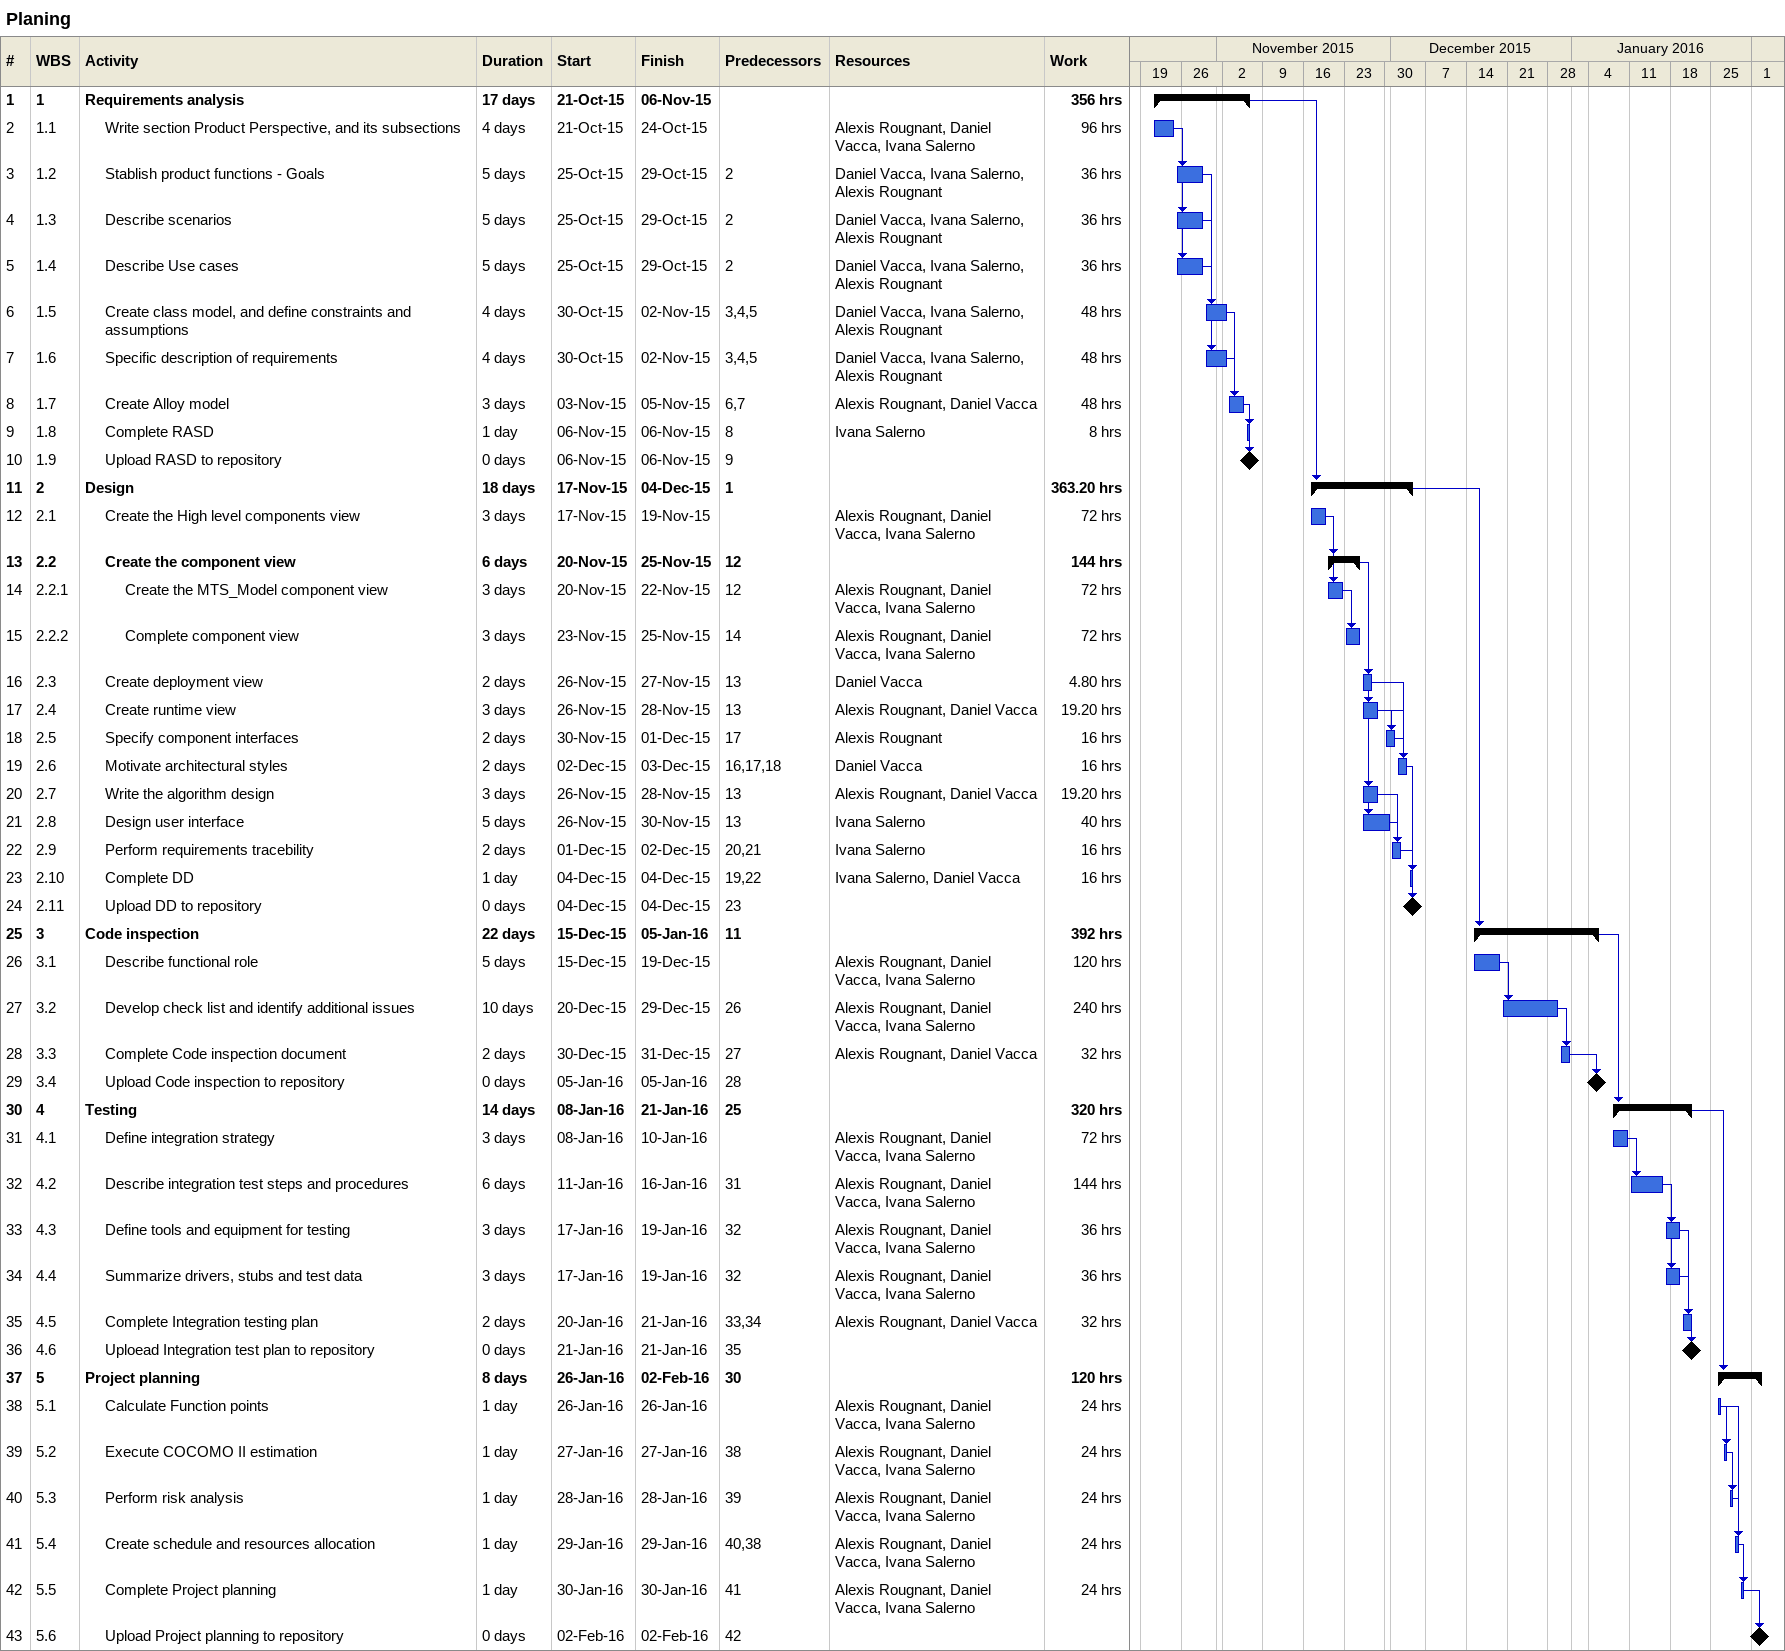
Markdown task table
Planing

| ID | WBS | Task | Duration | Start | Finish | Predecessors | Resources | Work (h) |
|---|---|---|---|---|---|---|---|---|
| 1 | 1 | **Requirements analysis** | 17d | 2015-10-21 | 2015-11-06 |  |  | 356 |
| 2 | 1.1 | Write section Product Perspective, and its subsections | 4d | 2015-10-21 | 2015-10-24 |  | Alexis Rougnant, Daniel Vacca, Ivana Salerno | 96 |
| 3 | 1.2 | Stablish product functions - Goals | 5d | 2015-10-25 | 2015-10-29 | 2 | Daniel Vacca, Ivana Salerno, Alexis Rougnant | 36 |
| 4 | 1.3 | Describe scenarios | 5d | 2015-10-25 | 2015-10-29 | 2 | Daniel Vacca, Ivana Salerno, Alexis Rougnant | 36 |
| 5 | 1.4 | Describe Use cases | 5d | 2015-10-25 | 2015-10-29 | 2 | Daniel Vacca, Ivana Salerno, Alexis Rougnant | 36 |
| 6 | 1.5 | Create class model, and define constraints and assumptions | 4d | 2015-10-30 | 2015-11-02 | 3, 4, 5 | Daniel Vacca, Ivana Salerno, Alexis Rougnant | 48 |
| 7 | 1.6 | Specific description of requirements | 4d | 2015-10-30 | 2015-11-02 | 3, 4, 5 | Daniel Vacca, Ivana Salerno, Alexis Rougnant | 48 |
| 8 | 1.7 | Create Alloy model | 3d | 2015-11-03 | 2015-11-05 | 6, 7 | Alexis Rougnant, Daniel Vacca | 48 |
| 9 | 1.8 | Complete RASD | 1d | 2015-11-06 | 2015-11-06 | 8 | Ivana Salerno | 8 |
| 10 | 1.9 | Upload RASD to repository | 0d | 2015-11-06 | 2015-11-06 | 9 |  |  |
| 11 | 2 | **Design** | 18d | 2015-11-17 | 2015-12-04 | 1 |  | 363.20 |
| 12 | 2.1 | Create the High level components view | 3d | 2015-11-17 | 2015-11-19 |  | Alexis Rougnant, Daniel Vacca, Ivana Salerno | 72 |
| 13 | 2.2 | **Create the component view** | 6d | 2015-11-20 | 2015-11-25 | 12 |  | 144 |
| 14 | 2.2.1 | Create the MTS_Model component view | 3d | 2015-11-20 | 2015-11-22 | 12 | Alexis Rougnant, Daniel Vacca, Ivana Salerno | 72 |
| 15 | 2.2.2 | Complete component view | 3d | 2015-11-23 | 2015-11-25 | 14 | Alexis Rougnant, Daniel Vacca, Ivana Salerno | 72 |
| 16 | 2.3 | Create deployment view | 2d | 2015-11-26 | 2015-11-27 | 13 | Daniel Vacca | 4.80 |
| 17 | 2.4 | Create runtime view | 3d | 2015-11-26 | 2015-11-28 | 13 | Alexis Rougnant, Daniel Vacca | 19.20 |
| 18 | 2.5 | Specify component interfaces | 2d | 2015-11-30 | 2015-12-01 | 17 | Alexis Rougnant | 16 |
| 19 | 2.6 | Motivate architectural styles | 2d | 2015-12-02 | 2015-12-03 | 16, 17, 18 | Daniel Vacca | 16 |
| 20 | 2.7 | Write the algorithm design | 3d | 2015-11-26 | 2015-11-28 | 13 | Alexis Rougnant, Daniel Vacca | 19.20 |
| 21 | 2.8 | Design user interface | 5d | 2015-11-26 | 2015-11-30 | 13 | Ivana Salerno | 40 |
| 22 | 2.9 | Perform requirements tracebility | 2d | 2015-12-01 | 2015-12-02 | 20, 21 | Ivana Salerno | 16 |
| 23 | 2.10 | Complete DD | 1d | 2015-12-04 | 2015-12-04 | 19, 22 | Ivana Salerno, Daniel Vacca | 16 |
| 24 | 2.11 | Upload DD to repository | 0d | 2015-12-04 | 2015-12-04 | 23 |  |  |
| 25 | 3 | **Code inspection** | 22d | 2015-12-15 | 2016-01-05 | 11 |  | 392 |
| 26 | 3.1 | Describe functional role | 5d | 2015-12-15 | 2015-12-19 |  | Alexis Rougnant, Daniel Vacca, Ivana Salerno | 120 |
| 27 | 3.2 | Develop check list and identify additional issues | 10d | 2015-12-20 | 2015-12-29 | 26 | Alexis Rougnant, Daniel Vacca, Ivana Salerno | 240 |
| 28 | 3.3 | Complete Code inspection document | 2d | 2015-12-30 | 2015-12-31 | 27 | Alexis Rougnant, Daniel Vacca | 32 |
| 29 | 3.4 | Upload Code inspection to repository | 0d | 2016-01-05 | 2016-01-05 | 28 |  |  |
| 30 | 4 | **Testing** | 14d | 2016-01-08 | 2016-01-21 | 25 |  | 320 |
| 31 | 4.1 | Define integration strategy | 3d | 2016-01-08 | 2016-01-10 |  | Alexis Rougnant, Daniel Vacca, Ivana Salerno | 72 |
| 32 | 4.2 | Describe integration test steps and procedures | 6d | 2016-01-11 | 2016-01-16 | 31 | Alexis Rougnant, Daniel Vacca, Ivana Salerno | 144 |
| 33 | 4.3 | Define tools and equipment for testing | 3d | 2016-01-17 | 2016-01-19 | 32 | Alexis Rougnant, Daniel Vacca, Ivana Salerno | 36 |
| 34 | 4.4 | Summarize drivers, stubs and test data | 3d | 2016-01-17 | 2016-01-19 | 32 | Alexis Rougnant, Daniel Vacca, Ivana Salerno | 36 |
| 35 | 4.5 | Complete Integration testing plan | 2d | 2016-01-20 | 2016-01-21 | 33, 34 | Alexis Rougnant, Daniel Vacca | 32 |
| 36 | 4.6 | Uploead Integration test plan to repository | 0d | 2016-01-21 | 2016-01-21 | 35 |  |  |
| 37 | 5 | **Project planning** | 8d | 2016-01-26 | 2016-02-02 | 30 |  | 120 |
| 38 | 5.1 | Calculate Function points | 1d | 2016-01-26 | 2016-01-26 |  | Alexis Rougnant, Daniel Vacca, Ivana Salerno | 24 |
| 39 | 5.2 | Execute COCOMO II estimation | 1d | 2016-01-27 | 2016-01-27 | 38 | Alexis Rougnant, Daniel Vacca, Ivana Salerno | 24 |
| 40 | 5.3 | Perform risk analysis | 1d | 2016-01-28 | 2016-01-28 | 39 | Alexis Rougnant, Daniel Vacca, Ivana Salerno | 24 |
| 41 | 5.4 | Create schedule and resources allocation | 1d | 2016-01-29 | 2016-01-29 | 40, 38 | Alexis Rougnant, Daniel Vacca, Ivana Salerno | 24 |
| 42 | 5.5 | Complete Project planning | 1d | 2016-01-30 | 2016-01-30 | 41 | Alexis Rougnant, Daniel Vacca, Ivana Salerno | 24 |
| 43 | 5.6 | Upload Project planning to repository | 0d | 2016-02-02 | 2016-02-02 | 42 |  |  |
